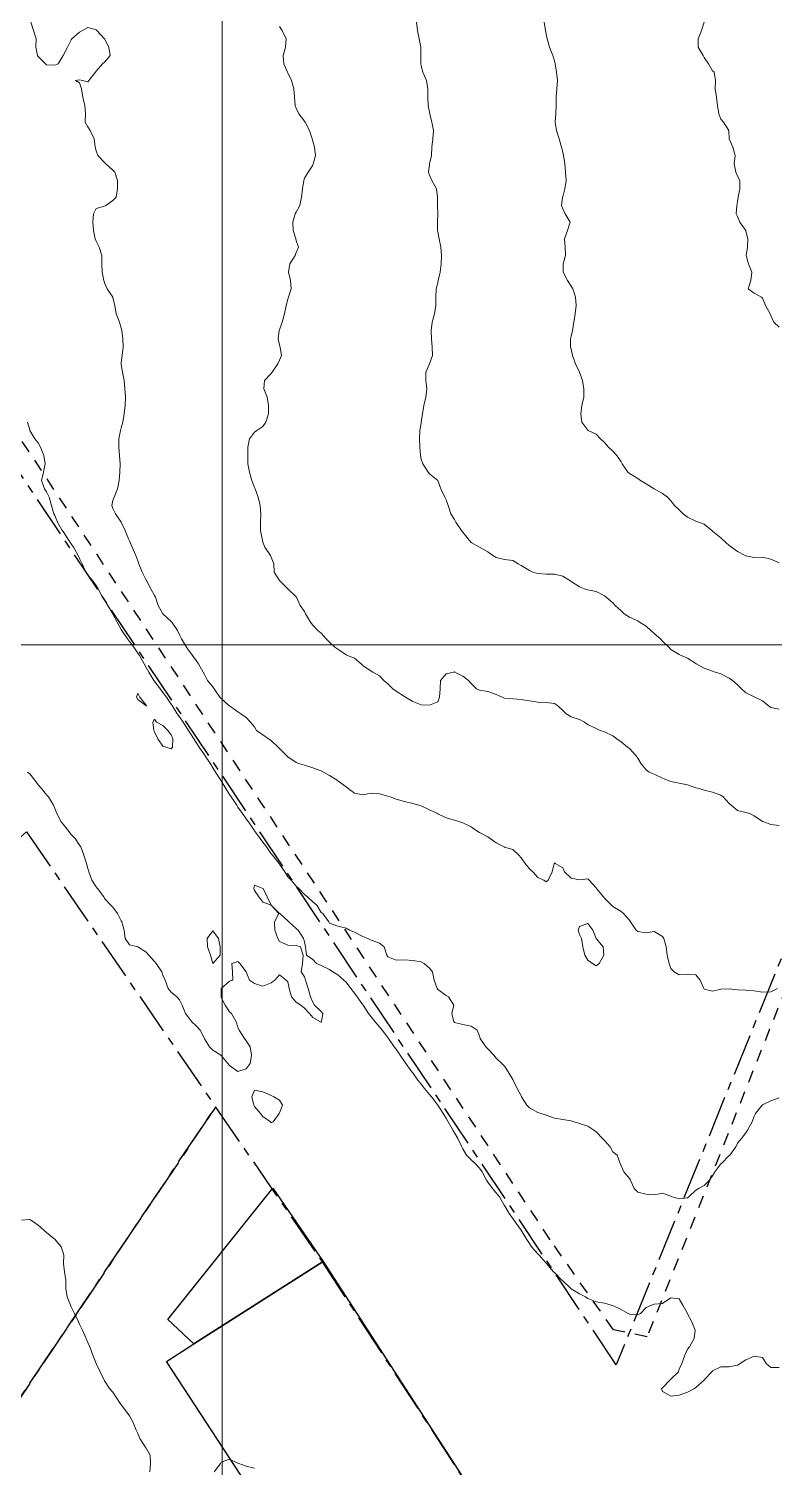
# Model space of a CAD drawing. Header units: centimetres. Extents: x 0 to 642158, y -847 to 649707.
# Drawn here: x 617655.2 to 617699.9, y 620638 to 620724.4 of the extents above; entities that cross this region are included whole.
import ezdxf

# ---------------------------------------------------------------- set-up
doc = ezdxf.new("R2010")
doc.units = ezdxf.units.CM
doc.header["$MEASUREMENT"] = 0
doc.linetypes.add('CENTERX2', pattern=[4, 2.5, -0.5, 0.5, -0.5])
doc.linetypes.add('JIS_02_0.7', pattern=[1.35, 0.75, -0.6])
for name, color, linetype, lineweight in [('MEV_grille', 254, 'Continuous', 9), ('WAL_parcellaire agricole', 7, 'JIS_02_0.7', 25), ('WAL_topographie 0.5', 253, 'Continuous', 20)]:
    doc.layers.add(name, color=color, linetype=linetype, lineweight=lineweight)
doc.layers.add('SPW_batiments', color=7, linetype='Continuous')
doc.layers.add('SPW_parcellaire cadastral', color=7, linetype='CENTERX2', lineweight=25, true_color=0xff0542)

# ---------------------------------------------------------------- blocks, each defined once
blk = doc.blocks.new('*U114')
at = {"layer": 'MEV_grille', "transparency": 33554687}
blk.add_lwpolyline([(-1338.461, 0), (1338.461, 0)], dxfattribs=at)
blk = doc.blocks.new('*U115')
at = {"layer": 'MEV_grille', "color": 0, "linetype": 'ByBlock', "lineweight": -2, "transparency": 16777216}
blk.add_blockref('*U114', (0, -1700), dxfattribs=at)
blk = doc.blocks.new('*U112')
at = {"layer": 'MEV_grille', "transparency": 33554687}
blk.add_lwpolyline([(0, 1825.476), (0, -1825.476)], dxfattribs=at)
blk = doc.blocks.new('*U113')
at = {"layer": 'MEV_grille', "color": 0, "linetype": 'ByBlock', "lineweight": -2, "transparency": 16777216}
blk.add_blockref('*U112', (2300, 0), dxfattribs=at)

msp = doc.modelspace()

# ---------------------------------------------------------------- linework, layer by layer
at = {"layer": 'SPW_batiments'}
for points in [[(617672.86, 620650.374), (617665.099, 620645.418), (617663.544, 620646.89), (617669.843, 620654.773), (617672.86, 620650.374)], [(617681.401, 620637.194), (617676.694, 620634.351), (617677.874, 620632.794), (617673.062, 620629.675), (617663.461, 620644.372), (617665.099, 620645.418), (617672.86, 620650.374), (617681.401, 620637.194)]]:
    msp.add_lwpolyline(points, dxfattribs=at)
at = {"layer": 'SPW_parcellaire cadastral'}
for points in [[(617770.644, 620841.831), (617690.467, 620644.166), (617609.563, 620765.114), (617770.644, 620841.831)], [(617666.408, 620659.639), (617632.949, 620609.869), (617606.885, 620624.196), (617614.776, 620641.119), (617655.062, 620676.161), (617666.408, 620659.639)], [(617632.949, 620609.869), (617666.408, 620659.639), (617672.815, 620650.342), (617686.413, 620629.458), (617686.379, 620627.575), (617681.948, 620616.575), (617671.07, 620588.914), (617632.949, 620609.869)]]:
    msp.add_lwpolyline(points, dxfattribs=at)
at = {"layer": 'WAL_parcellaire agricole'}
msp.add_lwpolyline([(617772.177, 620842.379), (617757.774, 620807.581), (617745.677, 620779.68), (617692.31, 620645.849), (617690.293, 620646.274), (617686.493, 620651.674), (617641.552, 620719.635), (617630.55, 620736.633), (617613.163, 620764.688), (617767.87, 620840.982), (617772.177, 620842.379)], dxfattribs=at)
at = {"layer": 'WAL_topographie 0.5'}
for points in [[(617655.327, 620724.75), (617655.48, 620724.25), (617655.639, 620723.75), (617655.625, 620723.25), (617655.719, 620722.75), (617655.75, 620722.697), (617656.197, 620722.25), (617656.25, 620722.197), (617656.75, 620722.179), (617656.964, 620722.25), (617657.25, 620722.75), (617657.25, 620722.75), (617657.515, 620723.25), (617657.75, 620723.694), (617657.781, 620723.75), (617658.25, 620724.167), (617658.417, 620724.25), (617658.75, 620724.438), (617659.25, 620724.288), (617659.275, 620724.25), (617659.75, 620723.75), (617659.75, 620723.75), (617660.01, 620723.25), (617660.073, 620722.75), (617659.75, 620722.35), (617659.625, 620722.25), (617659.25, 620721.809), (617659.197, 620721.75), (617658.8, 620721.25), (617658.75, 620721.173), (617658.417, 620721.25), (617658.25, 620721.292), (617658, 620721.25), (617658.25, 620721.125), (617658.357, 620720.75), (617658.442, 620720.25), (617658.57, 620719.75), (617658.607, 620719.25), (617658.583, 620718.75), (617658.75, 620718.469), (617658.871, 620718.25), (617659.117, 620717.75), (617659.181, 620717.25), (617659.25, 620717.028), (617659.331, 620716.75), (617659.75, 620716.331), (617659.828, 620716.25), (617660.25, 620715.875), (617660.368, 620715.75), (617660.529, 620715.25), (617660.518, 620714.75), (617660.446, 620714.25), (617660.25, 620714.054), (617659.813, 620713.75), (617659.75, 620713.71), (617659.25, 620713.568), (617659.075, 620713.25), (617659.038, 620712.75), (617659.071, 620712.25), (617659.185, 620711.75), (617659.25, 620711.617), (617659.417, 620711.25), (617659.583, 620710.75), (617659.583, 620710.25), (617659.595, 620709.75), (617659.694, 620709.25), (617659.75, 620709.107), (617659.901, 620708.75), (617660.235, 620708.25), (617660.25, 620708.217), (617660.371, 620707.75), (617660.448, 620707.25), (617660.635, 620706.75), (617660.75, 620706.383), (617660.78, 620706.25), (617660.838, 620705.75), (617660.865, 620705.25), (617660.797, 620704.75), (617660.75, 620704.333), (617660.744, 620704.25), (617660.75, 620704.217), (617660.83, 620703.75), (617660.915, 620703.25), (617660.968, 620702.75), (617661.01, 620702.25), (617660.985, 620701.75), (617660.922, 620701.25), (617660.842, 620700.75), (617660.75, 620700.406), (617660.696, 620700.25), (617660.594, 620699.75), (617660.593, 620699.25), (617660.638, 620698.75), (617660.682, 620698.25), (617660.667, 620697.75), (617660.614, 620697.25), (617660.522, 620696.75), (617660.313, 620696.25), (617660.25, 620696.042), (617660.172, 620695.75), (617660.25, 620695.575), (617660.398, 620695.25), (617660.75, 620694.75), (617660.75, 620694.75), (617660.977, 620694.25), (617661.19, 620693.75), (617661.25, 620693.632), (617661.41, 620693.25), (617661.622, 620692.75), (617661.75, 620692.417), (617661.811, 620692.25), (617662.003, 620691.75), (617662.25, 620691.263), (617662.257, 620691.25), (617662.521, 620690.75), (617662.75, 620690.34), (617662.795, 620690.25), (617662.967, 620689.75), (617663.234, 620689.25), (617663.25, 620689.234), (617663.75, 620688.787), (617663.788, 620688.75), (617664.115, 620688.25), (617664.25, 620687.974), (617664.359, 620687.75), (617664.664, 620687.25), (617664.75, 620687.116), (617665.028, 620686.75), (617665.25, 620686.442), (617665.384, 620686.25), (617665.669, 620685.75), (617665.75, 620685.607), (617665.924, 620685.25), (617666.25, 620684.861), (617666.329, 620684.75), (617666.673, 620684.25), (617666.75, 620684.159), (617667.215, 620683.75), (617667.25, 620683.727), (617667.75, 620683.352), (617667.917, 620683.25), (617668.25, 620683.012), (617668.506, 620682.75), (617668.75, 620682.458), (617668.873, 620682.25), (617669.25, 620681.986), (617669.592, 620681.75), (617669.75, 620681.634), (617670.176, 620681.25), (617670.25, 620681.164), (617670.664, 620680.75), (617670.75, 620680.657), (617671.25, 620680.326), (617671.469, 620680.25), (617671.75, 620680.162), (617672.25, 620680.005), (617672.75, 620679.816), (617672.883, 620679.75), (617673.25, 620679.542), (617673.706, 620679.25), (617673.75, 620679.222), (617674.25, 620678.858), (617674.378, 620678.75), (617674.75, 620678.488), (617675.25, 620678.382), (617675.75, 620678.47), (617676.25, 620678.444), (617676.75, 620678.304), (617676.886, 620678.25), (617677.25, 620678.121), (617677.75, 620677.972), (617678.25, 620677.865), (617678.618, 620677.75), (617678.75, 620677.711), (617679.25, 620677.485), (617679.735, 620677.25), (617679.75, 620677.239), (617680.25, 620677), (617680.75, 620676.855), (617681.083, 620676.75), (617681.25, 620676.694), (617681.75, 620676.453), (617682.038, 620676.25), (617682.25, 620676.116), (617682.75, 620675.85), (617682.897, 620675.75), (617683.25, 620675.495), (617683.729, 620675.25), (617683.75, 620675.241), (617684.25, 620675.093), (617684.622, 620674.75), (617684.75, 620674.607), (617684.996, 620674.25), (617685.25, 620673.94), (617685.461, 620673.75), (617685.75, 620673.417), (617686.111, 620673.25), (617686.25, 620673.161), (617686.375, 620673.25), (617686.622, 620673.75), (617686.74, 620674.25), (617686.75, 620674.3), (617686.792, 620674.25), (617687.25, 620673.988), (617687.366, 620673.75), (617687.75, 620673.383), (617688.25, 620673.271), (617688.75, 620673.33), (617688.837, 620673.25), (617689.25, 620672.798), (617689.274, 620672.75), (617689.698, 620672.25), (617689.75, 620672.187), (617690.187, 620671.75), (617690.25, 620671.682), (617690.75, 620671.372), (617690.893, 620671.25), (617691.25, 620670.865), (617691.325, 620670.75), (617691.657, 620670.25), (617691.75, 620670.177), (617692.25, 620670.102), (617692.75, 620670.167), (617693.25, 620669.87), (617693.315, 620669.75), (617693.47, 620669.25), (617693.521, 620668.75), (617693.635, 620668.25), (617693.75, 620667.964), (617693.946, 620667.75), (617694.25, 620667.566), (617694.75, 620667.605), (617695.25, 620667.566), (617695.511, 620667.25), (617695.714, 620666.75), (617695.75, 620666.714), (617696.25, 620666.596), (617696.75, 620666.715), (617697.25, 620666.733), (617697.75, 620666.665), (617698.25, 620666.647), (617698.75, 620666.621), (617699.25, 620666.542), (617699.75, 620666.55), (617700.137, 620666.75)], [(617678.478, 620724.75), (617678.53, 620724.25), (617678.635, 620723.75), (617678.732, 620723.25), (617678.734, 620722.75), (617678.726, 620722.25), (617678.75, 620722.135), (617678.854, 620721.75), (617679.066, 620721.25), (617679.156, 620720.75), (617679.146, 620720.25), (617679.168, 620719.75), (617679.25, 620719.35), (617679.276, 620719.25), (617679.402, 620718.75), (617679.494, 620718.25), (617679.444, 620717.75), (617679.389, 620717.25), (617679.382, 620716.75), (617679.26, 620716.25), (617679.25, 620716.194), (617679.187, 620715.75), (617679.25, 620715.568), (617679.396, 620715.25), (617679.673, 620714.75), (617679.733, 620714.25), (617679.727, 620713.75), (617679.75, 620713.25), (617679.75, 620713.25), (617679.75, 620713.25), (617679.732, 620712.75), (617679.731, 620712.25), (617679.75, 620712.167), (617679.839, 620711.75), (617679.933, 620711.25), (617679.978, 620710.75), (617679.962, 620710.25), (617679.895, 620709.75), (617679.776, 620709.25), (617679.75, 620709.107), (617679.646, 620708.75), (617679.625, 620708.25), (617679.632, 620707.75), (617679.552, 620707.25), (617679.417, 620706.75), (617679.357, 620706.25), (617679.377, 620705.75), (617679.42, 620705.25), (617679.431, 620704.75), (617679.25, 620704.25), (617679.25, 620704.25), (617679.042, 620703.75), (617679.027, 620703.25), (617679.095, 620702.75), (617679.031, 620702.25), (617678.908, 620701.75), (617678.826, 620701.25), (617678.76, 620700.75), (617678.75, 620700.694), (617678.67, 620700.25), (617678.656, 620699.75), (617678.68, 620699.25), (617678.707, 620698.75), (617678.75, 620698.523), (617678.854, 620698.25), (617679.173, 620697.75), (617679.25, 620697.65), (617679.75, 620697.25), (617679.75, 620697.25), (617679.934, 620696.75), (617680.179, 620696.25), (617680.25, 620696.084), (617680.369, 620695.75), (617680.533, 620695.25), (617680.75, 620694.908), (617680.827, 620694.75), (617681.179, 620694.25), (617681.25, 620694.15), (617681.573, 620693.75), (617681.75, 620693.521), (617682.25, 620693.25), (617682.25, 620693.25), (617682.75, 620692.967), (617683.045, 620692.75), (617683.25, 620692.621), (617683.75, 620692.512), (617684.25, 620692.438), (617684.576, 620692.25), (617684.75, 620692.15), (617685.25, 620691.839), (617685.46, 620691.75), (617685.75, 620691.667), (617686.25, 620691.625), (617686.75, 620691.62), (617687.25, 620691.508), (617687.669, 620691.25), (617687.75, 620691.193), (617688.25, 620690.864), (617688.562, 620690.75), (617688.75, 620690.679), (617689.25, 620690.577), (617689.75, 620690.324), (617689.85, 620690.25), (617690.25, 620689.9), (617690.404, 620689.75), (617690.75, 620689.429), (617690.938, 620689.25), (617691.25, 620689.048), (617691.75, 620688.821), (617691.859, 620688.75), (617692.25, 620688.496), (617692.537, 620688.25), (617692.75, 620688.072), (617693.123, 620687.75), (617693.25, 620687.607), (617693.614, 620687.25), (617693.75, 620687.103), (617694.25, 620686.8), (617694.354, 620686.75), (617694.75, 620686.583), (617695.25, 620686.259), (617695.267, 620686.25), (617695.75, 620685.986), (617696.25, 620685.799), (617696.4, 620685.75), (617696.75, 620685.641), (617697.25, 620685.39), (617697.439, 620685.25), (617697.75, 620684.976), (617697.982, 620684.75), (617698.25, 620684.511), (617698.75, 620684.261), (617698.778, 620684.25), (617699.25, 620684.026), (617699.578, 620683.75), (617699.75, 620683.628), (617700.25, 620683.519)], [(617686.141, 620724.75), (617686.211, 620724.25), (617686.25, 620724.058), (617686.316, 620723.75), (617686.466, 620723.25), (617686.665, 620722.75), (617686.75, 620722.429), (617686.792, 620722.25), (617686.88, 620721.75), (617686.932, 620721.25), (617686.903, 620720.75), (617686.85, 620720.25), (617686.848, 620719.75), (617686.838, 620719.25), (617686.801, 620718.75), (617686.878, 620718.25), (617687.045, 620717.75), (617687.175, 620717.25), (617687.25, 620716.958), (617687.296, 620716.75), (617687.371, 620716.25), (617687.417, 620715.75), (617687.456, 620715.25), (617687.386, 620714.75), (617687.25, 620714.279), (617687.241, 620714.25), (617687.186, 620713.75), (617687.25, 620713.562), (617687.401, 620713.25), (617687.703, 620712.75), (617687.536, 620712.25), (617687.365, 620711.75), (617687.396, 620711.25), (617687.42, 620710.75), (617687.284, 620710.25), (617687.272, 620709.75), (617687.534, 620709.25), (617687.75, 620708.906), (617687.85, 620708.75), (617688.015, 620708.25), (617688.054, 620707.75), (617688, 620707.25), (617687.923, 620706.75), (617687.833, 620706.25), (617687.75, 620705.904), (617687.714, 620705.75), (617687.722, 620705.25), (617687.75, 620705.15), (617687.847, 620704.75), (617688.008, 620704.25), (617688.25, 620703.75), (617688.25, 620703.75), (617688.434, 620703.25), (617688.51, 620702.75), (617688.517, 620702.25), (617688.406, 620701.75), (617688.328, 620701.25), (617688.396, 620700.75), (617688.75, 620700.267), (617688.779, 620700.25), (617689.25, 620700.028), (617689.528, 620699.75), (617689.75, 620699.521), (617690.007, 620699.25), (617690.25, 620699.013), (617690.5, 620698.75), (617690.75, 620698.365), (617690.825, 620698.25), (617691.162, 620697.75), (617691.25, 620697.664), (617691.75, 620697.36), (617691.923, 620697.25), (617692.25, 620697.048), (617692.75, 620696.75), (617692.75, 620696.75), (617693.25, 620696.457), (617693.543, 620696.25), (617693.75, 620696.028), (617693.964, 620695.75), (617694.25, 620695.48), (617694.486, 620695.25), (617694.75, 620695.056), (617695.25, 620694.813), (617695.406, 620694.75), (617695.75, 620694.619), (617696.193, 620694.25), (617696.25, 620694.199), (617696.75, 620693.796), (617696.801, 620693.75), (617697.25, 620693.343), (617697.383, 620693.25), (617697.75, 620692.994), (617698.206, 620692.75), (617698.25, 620692.727), (617698.75, 620692.627), (617699.25, 620692.642), (617699.75, 620692.534), (617700.25, 620692.307)], [(617695.738, 620724.75), (617695.579, 620724.25), (617695.391, 620723.75), (617695.386, 620723.25), (617695.674, 620722.75), (617695.75, 620722.646), (617696, 620722.25), (617696.25, 620721.837), (617696.345, 620721.75), (617696.417, 620721.25), (617696.396, 620720.75), (617696.481, 620720.25), (617696.535, 620719.75), (617696.613, 620719.25), (617696.75, 620718.932), (617696.898, 620718.75), (617697.232, 620718.25), (617697.25, 620717.751), (617697.25, 620717.75), (617697.454, 620717.25), (617697.6, 620716.75), (617697.54, 620716.25), (617697.637, 620715.75), (617697.75, 620715.517), (617697.888, 620715.25), (617697.882, 620714.75), (617697.774, 620714.25), (617697.75, 620714), (617697.713, 620713.75), (617697.67, 620713.25), (617697.75, 620713.096), (617697.891, 620712.75), (617698.234, 620712.25), (617698.25, 620712.208), (617698.372, 620711.75), (617698.345, 620711.25), (617698.27, 620710.75), (617698.4, 620710.25), (617698.604, 620709.75), (617698.55, 620709.25), (617698.387, 620708.75), (617698.75, 620708.484), (617699.188, 620708.25), (617699.25, 620708.194), (617699.424, 620707.75), (617699.713, 620707.25), (617699.75, 620707.159), (617699.93, 620706.75), (617700.25, 620706.442)], [(617670.25, 620724.5), (617670.417, 620724.25), (617670.657, 620723.75), (617670.6, 620723.25), (617670.471, 620722.75), (617670.5, 620722.25), (617670.737, 620721.75), (617670.75, 620721.725), (617670.966, 620721.25), (617671.114, 620720.75), (617671.152, 620720.25), (617671.19, 620719.75), (617671.25, 620719.6), (617671.406, 620719.25), (617671.75, 620718.82), (617671.785, 620718.75), (617672.048, 620718.25), (617672.213, 620717.75), (617672.25, 620717.607), (617672.352, 620717.25), (617672.405, 620716.75), (617672.271, 620716.25), (617672.25, 620716.173), (617671.975, 620715.75), (617671.75, 620715.404), (617671.717, 620715.25), (617671.619, 620714.75), (617671.564, 620714.25), (617671.464, 620713.75), (617671.25, 620713.355), (617671.187, 620713.25), (617671.047, 620712.75), (617671.067, 620712.25), (617671.222, 620711.75), (617671.25, 620711.65), (617671.383, 620711.25), (617671.25, 620710.942), (617671.179, 620710.75), (617670.871, 620710.25), (617670.797, 620709.75), (617670.906, 620709.25), (617670.941, 620708.75), (617670.794, 620708.25), (617670.75, 620708.135), (617670.641, 620707.75), (617670.55, 620707.25), (617670.412, 620706.75), (617670.25, 620706.288), (617670.236, 620706.25), (617670.162, 620705.75), (617670.25, 620705.361), (617670.281, 620705.25), (617670.369, 620704.75), (617670.25, 620704.472), (617670.157, 620704.25), (617669.815, 620703.75), (617669.75, 620703.667), (617669.35, 620703.25), (617669.313, 620702.75), (617669.505, 620702.25), (617669.589, 620701.75), (617669.577, 620701.25), (617669.42, 620700.75), (617669.25, 620700.482), (617668.889, 620700.25), (617668.75, 620700.154), (617668.45, 620699.75), (617668.342, 620699.25), (617668.352, 620698.75), (617668.353, 620698.25), (617668.441, 620697.75), (617668.587, 620697.25), (617668.75, 620696.825), (617668.777, 620696.75), (617668.972, 620696.25), (617669.094, 620695.75), (617669.122, 620695.25), (617669.098, 620694.75), (617669.104, 620694.25), (617669.205, 620693.75), (617669.25, 620693.542), (617669.375, 620693.25), (617669.706, 620692.75), (617669.75, 620692.639), (617669.917, 620692.25), (617669.937, 620691.75), (617670.25, 620691.25), (617670.25, 620691.25), (617670.75, 620690.75), (617670.75, 620690.75), (617671.25, 620690.269), (617671.265, 620690.25), (617671.491, 620689.75), (617671.75, 620689.382), (617671.816, 620689.25), (617672.1, 620688.75), (617672.25, 620688.556), (617672.556, 620688.25), (617672.75, 620688.083), (617673.043, 620687.75), (617673.25, 620687.548), (617673.579, 620687.25), (617673.75, 620687.125), (617674.25, 620686.781), (617674.333, 620686.75), (617674.75, 620686.576), (617675.15, 620686.25), (617675.25, 620686.144), (617675.75, 620685.81), (617675.859, 620685.75), (617676.25, 620685.514), (617676.514, 620685.25), (617676.75, 620685.034), (617677.056, 620684.75), (617677.25, 620684.593), (617677.75, 620684.276), (617677.804, 620684.25), (617678.25, 620683.972), (617678.75, 620683.78), (617679.25, 620683.759), (617679.75, 620683.955), (617679.85, 620684.25), (617679.891, 620684.75), (617679.917, 620685.25), (617680.25, 620685.64), (617680.7, 620685.75), (617680.75, 620685.759), (617680.769, 620685.75), (617681.25, 620685.495), (617681.588, 620685.25), (617681.75, 620685.062), (617682.083, 620684.75), (617682.25, 620684.661), (617682.75, 620684.581), (617683.25, 620684.41), (617683.614, 620684.25), (617683.75, 620684.19), (617684.25, 620684.145), (617684.75, 620684.105), (617685.25, 620684.021), (617685.75, 620683.939), (617686.25, 620683.914), (617686.75, 620683.862), (617686.927, 620683.75), (617687.25, 620683.447), (617687.46, 620683.25), (617687.75, 620683.07), (617688.25, 620682.903), (617688.55, 620682.75), (617688.75, 620682.607), (617689.25, 620682.36), (617689.5, 620682.25), (617689.75, 620682.167), (617690.25, 620681.925), (617690.5, 620681.75), (617690.75, 620681.57), (617691.148, 620681.25), (617691.25, 620681.154), (617691.639, 620680.75), (617691.75, 620680.579), (617691.959, 620680.25), (617692.25, 620679.878), (617692.446, 620679.75), (617692.75, 620679.613), (617693.25, 620679.382), (617693.538, 620679.25), (617693.75, 620679.171), (617694.25, 620679.076), (617694.75, 620678.971), (617695.25, 620678.806), (617695.438, 620678.75), (617695.75, 620678.661), (617696.25, 620678.545), (617696.75, 620678.364), (617696.875, 620678.25), (617697.25, 620677.868), (617697.37, 620677.75), (617697.75, 620677.448), (617698.25, 620677.319), (617698.488, 620677.25), (617698.75, 620677.116), (617699.25, 620676.773), (617699.317, 620676.75), (617699.75, 620676.591), (617700.25, 620676.543)], [(617655.119, 620700.75), (617655.25, 620700.293), (617655.268, 620700.25), (617655.565, 620699.75), (617655.75, 620699.516), (617655.902, 620699.25), (617656.103, 620698.75), (617656.171, 620698.25), (617656.083, 620697.75), (617655.964, 620697.25), (617656.145, 620696.75), (617656.25, 620696.568), (617656.413, 620696.25), (617656.556, 620695.75), (617656.697, 620695.25), (617656.75, 620695.142), (617656.928, 620694.75), (617657.205, 620694.25), (617657.25, 620694.182), (617657.538, 620693.75), (617657.75, 620693.442), (617657.884, 620693.25), (617658.17, 620692.75), (617658.25, 620692.566), (617658.392, 620692.25), (617658.617, 620691.75), (617658.75, 620691.569), (617659.011, 620691.25), (617659.25, 620690.936), (617659.36, 620690.75), (617659.629, 620690.25), (617659.75, 620690.056), (617659.951, 620689.75), (617660.238, 620689.25), (617660.25, 620689.229), (617660.505, 620688.75), (617660.75, 620688.294), (617660.778, 620688.25), (617661.117, 620687.75), (617661.25, 620687.576), (617661.502, 620687.25), (617661.75, 620686.885), (617661.838, 620686.75), (617662.117, 620686.25), (617662.25, 620686.021), (617662.404, 620685.75), (617662.712, 620685.25), (617662.75, 620685.199), (617663.084, 620684.75), (617663.25, 620684.528), (617663.459, 620684.25), (617663.75, 620683.818), (617663.796, 620683.75), (617664.107, 620683.25), (617664.25, 620683.054), (617664.456, 620682.75), (617664.75, 620682.303), (617664.789, 620682.25), (617665.101, 620681.75), (617665.25, 620681.513), (617665.425, 620681.25), (617665.75, 620680.773), (617665.767, 620680.75), (617666.096, 620680.25), (617666.25, 620680.01), (617666.41, 620679.75), (617666.73, 620679.25), (617666.75, 620679.221), (617667.034, 620678.75), (617667.25, 620678.395), (617667.351, 620678.25), (617667.681, 620677.75), (617667.75, 620677.646), (617668.035, 620677.25), (617668.25, 620676.938), (617668.391, 620676.75), (617668.733, 620676.25), (617668.75, 620676.227), (617669.09, 620675.75), (617669.25, 620675.536), (617669.459, 620675.25), (617669.75, 620674.841), (617669.834, 620674.75), (617670.226, 620674.25), (617670.25, 620674.217), (617670.562, 620673.75), (617670.75, 620673.465), (617670.956, 620673.25), (617671.25, 620672.889), (617671.399, 620672.75), (617671.75, 620672.393), (617671.938, 620672.25), (617672.25, 620671.956), (617672.488, 620671.75), (617672.75, 620671.318), (617672.848, 620671.25), (617673.202, 620670.75), (617673.25, 620670.672), (617673.75, 620670.489), (617674.25, 620670.372), (617674.446, 620670.25), (617674.75, 620670.135), (617675.25, 620669.868), (617675.546, 620669.75), (617675.75, 620669.65), (617676.25, 620669.48), (617676.524, 620669.25), (617676.684, 620668.75), (617676.75, 620668.664), (617677.25, 620668.454), (617677.75, 620668.483), (617678.25, 620668.44), (617678.75, 620668.346), (617678.942, 620668.25), (617679.25, 620667.983), (617679.434, 620667.75), (617679.534, 620667.25), (617679.703, 620666.75), (617679.75, 620666.7), (617680.25, 620666.337), (617680.393, 620666.25), (617680.712, 620665.75), (617680.59, 620665.25), (617680.713, 620664.75), (617680.75, 620664.721), (617681.25, 620664.602), (617681.75, 620664.5), (617682.105, 620664.25), (617682.25, 620663.906), (617682.298, 620663.75), (617682.642, 620663.25), (617682.75, 620663.128), (617683.112, 620662.75), (617683.25, 620662.569), (617683.588, 620662.25), (617683.75, 620662.088), (617683.985, 620661.75), (617684.25, 620661.302), (617684.273, 620661.25), (617684.52, 620660.75), (617684.75, 620660.311), (617684.782, 620660.25), (617685.101, 620659.75), (617685.25, 620659.601), (617685.75, 620659.318), (617685.96, 620659.25), (617686.25, 620659.144), (617686.75, 620658.966), (617687.25, 620658.891), (617687.75, 620658.811), (617687.944, 620658.75), (617688.25, 620658.644), (617688.75, 620658.483), (617689.118, 620658.25), (617689.25, 620658.154), (617689.646, 620657.75), (617689.75, 620657.635), (617690.099, 620657.25), (617690.25, 620656.954), (617690.525, 620656.75), (617690.692, 620656.25), (617690.75, 620656.113), (617690.917, 620655.75), (617691.25, 620655.35), (617691.313, 620655.25), (617691.533, 620654.75), (617691.75, 620654.533), (617692.25, 620654.404), (617692.75, 620654.365), (617693.25, 620654.464), (617693.75, 620654.29), (617693.817, 620654.25), (617694.25, 620654.134), (617694.75, 620654.19), (617694.812, 620654.25), (617695.25, 620654.644), (617695.394, 620654.75), (617695.75, 620654.928), (617696.063, 620655.25), (617696.25, 620655.506), (617696.375, 620655.75), (617696.75, 620656.221), (617696.782, 620656.25), (617697.25, 620656.727), (617697.277, 620656.75), (617697.641, 620657.25), (617697.75, 620657.466), (617697.989, 620657.75), (617698.25, 620658.096), (617698.348, 620658.25), (617698.632, 620658.75), (617698.75, 620659.088), (617698.832, 620659.25), (617699.223, 620659.75), (617699.25, 620659.776), (617699.75, 620660.021), (617700.25, 620660.184)], [(617662.255, 620683.75), (617662.25, 620683.7), (617662.232, 620683.75), (617661.75, 620684.096), (617661.665, 620684.25), (617661.75, 620684.481), (617661.868, 620684.25), (617662.25, 620683.763), (617662.255, 620683.75)], [(617663.817, 620681.25), (617663.75, 620681.139), (617663.45, 620681.25), (617663.25, 620681.308), (617662.951, 620681.75), (617662.75, 620682.152), (617662.707, 620682.25), (617662.65, 620682.75), (617662.75, 620682.921), (617662.868, 620682.75), (617663.25, 620682.545), (617663.551, 620682.25), (617663.75, 620681.986), (617663.842, 620681.75), (617663.817, 620681.25)], [(617655.109, 620679.75), (617655.25, 620679.637), (617655.55, 620679.25), (617655.75, 620678.989), (617655.957, 620678.75), (617656.25, 620678.388), (617656.385, 620678.25), (617656.688, 620677.75), (617656.75, 620677.569), (617656.885, 620677.25), (617657.143, 620676.75), (617657.25, 620676.616), (617657.549, 620676.25), (617657.75, 620675.989), (617657.972, 620675.75), (617658.25, 620675.35), (617658.321, 620675.25), (617658.505, 620674.75), (617658.664, 620674.25), (617658.75, 620673.95), (617658.799, 620673.75), (617658.989, 620673.25), (617659.25, 620672.867), (617659.323, 620672.75), (617659.693, 620672.25), (617659.75, 620672.157), (617660.129, 620671.75), (617660.25, 620671.633), (617660.53, 620671.25), (617660.75, 620670.821), (617660.774, 620670.75), (617660.913, 620670.25), (617660.99, 620669.75), (617661.25, 620669.368), (617661.75, 620669.25), (617661.75, 620669.25), (617662.25, 620668.942), (617662.409, 620668.75), (617662.75, 620668.369), (617662.838, 620668.25), (617663.19, 620667.75), (617663.25, 620667.562), (617663.378, 620667.25), (617663.57, 620666.75), (617663.75, 620666.536), (617664.083, 620666.25), (617664.25, 620666.083), (617664.404, 620665.75), (617664.609, 620665.25), (617664.75, 620665.073), (617664.988, 620664.75), (617665.25, 620664.516), (617665.49, 620664.25), (617665.744, 620663.75), (617665.75, 620663.74), (617666.044, 620663.25), (617666.25, 620663.053), (617666.732, 620662.75), (617666.75, 620662.733), (617667.137, 620662.25), (617667.25, 620662.129), (617667.75, 620661.771), (617668.25, 620661.932), (617668.489, 620662.25), (617668.565, 620662.75), (617668.481, 620663.25), (617668.25, 620663.61), (617668.137, 620663.75), (617667.827, 620664.25), (617667.75, 620664.432), (617667.637, 620664.75), (617667.368, 620665.25), (617667.25, 620665.35), (617666.992, 620665.75), (617666.75, 620666.219), (617666.741, 620666.25), (617666.75, 620666.75), (617666.75, 620666.75), (617667.25, 620667.187), (617667.45, 620667.25), (617667.417, 620667.75), (617667.393, 620668.25), (617667.75, 620668.369), (617667.875, 620668.25), (617668.25, 620667.75), (617668.25, 620667.75), (617668.45, 620667.25), (617668.75, 620667.05), (617669.25, 620666.893), (617669.75, 620667.1), (617669.964, 620667.25), (617670.25, 620667.583), (617670.65, 620667.25), (617670.75, 620667.15), (617670.827, 620666.75), (617670.977, 620666.25), (617671.25, 620665.934), (617671.519, 620665.75), (617671.75, 620665.574), (617672.04, 620665.25), (617672.25, 620665.015), (617672.7, 620664.75), (617672.75, 620664.731), (617672.776, 620664.75), (617672.852, 620665.25), (617672.75, 620665.384), (617672.345, 620665.75), (617672.25, 620665.944), (617672.109, 620666.25), (617671.963, 620666.75), (617671.804, 620667.25), (617671.75, 620667.456), (617671.558, 620667.75), (617671.62, 620668.25), (617671.663, 620668.75), (617671.5, 620669.25), (617671.25, 620669.336), (617670.75, 620669.36), (617670.25, 620669.577), (617670.14, 620669.75), (617669.971, 620670.25), (617669.952, 620670.75), (617670.2, 620671.25), (617669.75, 620671.75), (617669.75, 620671.75), (617669.25, 620671.932), (617669.009, 620672.25), (617668.75, 620672.645), (617668.701, 620672.75), (617668.75, 620672.95), (617669.25, 620672.762), (617669.258, 620672.75), (617669.5, 620672.25), (617669.75, 620671.75), (617669.75, 620671.75), (617670.25, 620671.264), (617670.259, 620671.25), (617670.75, 620670.818), (617670.813, 620670.75), (617671.25, 620670.363), (617671.363, 620670.25), (617671.694, 620669.75), (617671.75, 620669.562), (617671.8, 620669.25), (617671.861, 620668.75), (617672.25, 620668.491), (617672.467, 620668.25), (617672.75, 620668.132), (617673.25, 620667.905), (617673.445, 620667.75), (617673.75, 620667.58), (617674.116, 620667.25), (617674.25, 620667.127), (617674.537, 620666.75), (617674.75, 620666.479), (617674.908, 620666.25), (617675.25, 620665.774), (617675.266, 620665.75), (617675.597, 620665.25), (617675.75, 620665.063), (617675.994, 620664.75), (617676.25, 620664.461), (617676.403, 620664.25), (617676.75, 620663.807), (617676.79, 620663.75), (617677.141, 620663.25), (617677.25, 620663.105), (617677.486, 620662.75), (617677.75, 620662.374), (617677.832, 620662.25), (617678.2, 620661.75), (617678.25, 620661.688), (617678.556, 620661.25), (617678.75, 620661.011), (617678.962, 620660.75), (617679.25, 620660.401), (617679.37, 620660.25), (617679.75, 620659.752), (617679.752, 620659.75), (617680.08, 620659.25), (617680.25, 620658.964), (617680.37, 620658.75), (617680.658, 620658.25), (617680.75, 620658.098), (617680.957, 620657.75), (617681.187, 620657.25), (617681.25, 620657.139), (617681.473, 620656.75), (617681.75, 620656.471), (617681.989, 620656.25), (617682.25, 620655.966), (617682.41, 620655.75), (617682.665, 620655.25), (617682.75, 620655.134), (617683.031, 620654.75), (617683.25, 620654.496), (617683.451, 620654.25), (617683.735, 620653.75), (617683.75, 620653.727), (617684.044, 620653.25), (617684.25, 620652.945), (617684.395, 620652.75), (617684.746, 620652.25), (617684.75, 620652.244), (617685.064, 620651.75), (617685.25, 620651.448), (617685.384, 620651.25), (617685.75, 620650.828), (617685.831, 620650.75), (617686.25, 620650.278), (617686.272, 620650.25), (617686.699, 620649.75), (617686.75, 620649.7), (617687.204, 620649.25), (617687.25, 620649.204), (617687.73, 620648.75), (617687.75, 620648.733), (617688.25, 620648.426), (617688.625, 620648.25), (617688.75, 620648.147), (617689.25, 620647.945), (617689.75, 620647.875), (617690.165, 620647.75), (617690.25, 620647.73), (617690.75, 620647.481), (617691.177, 620647.25), (617691.25, 620647.212), (617691.75, 620647.171), (617691.91, 620647.25), (617692.25, 620647.617), (617692.583, 620647.75), (617692.75, 620647.803), (617693.25, 620647.853), (617693.75, 620648.179), (617694.25, 620648.118), (617694.465, 620647.75), (617694.742, 620647.25), (617694.75, 620647.237), (617695.003, 620646.75), (617695.198, 620646.25), (617695.148, 620645.75), (617694.871, 620645.25), (617694.75, 620645.097), (617694.575, 620644.75), (617694.404, 620644.25), (617694.25, 620643.9), (617694.193, 620643.75), (617693.75, 620643.303), (617693.688, 620643.25), (617693.25, 620642.786), (617693.177, 620642.75), (617693.25, 620642.573), (617693.75, 620642.282), (617694.25, 620642.343), (617694.75, 620642.517), (617695.167, 620642.75), (617695.25, 620642.803), (617695.736, 620643.25), (617695.75, 620643.264), (617696.2, 620643.75), (617696.25, 620643.8), (617696.75, 620644.044), (617697.25, 620644.054), (617697.75, 620644.143), (617697.908, 620644.25), (617698.25, 620644.467), (617698.75, 620644.692), (617699.25, 620644.613), (617699.472, 620644.25), (617699.75, 620644), (617700.25, 620644)], [(617689.25, 620668.107), (617689.444, 620668.25), (617689.728, 620668.75), (617689.684, 620669.25), (617689.25, 620669.75), (617689.25, 620669.75), (617689.059, 620670.25), (617688.75, 620670.654), (617688.25, 620670.485), (617688.168, 620670.25), (617688.25, 620670), (617688.368, 620669.75), (617688.466, 620669.25), (617688.573, 620668.75), (617688.75, 620668.462), (617689.043, 620668.25), (617689.25, 620668.107)], [(617666.25, 620668.25), (617666.25, 620668.25), (617666.25, 620668.25), (617666.102, 620668.75), (617665.917, 620669.25), (617665.9, 620669.75), (617666.25, 620670.217), (617666.583, 620669.75), (617666.694, 620669.25), (617666.694, 620668.75), (617666.25, 620668.25)], [(617669.75, 620658.699), (617669.861, 620658.75), (617670.23, 620659.25), (617670.25, 620659.283), (617670.425, 620659.75), (617670.25, 620660.054), (617669.904, 620660.25), (617669.75, 620660.333), (617669.25, 620660.55), (617668.75, 620660.661), (617668.578, 620660.25), (617668.713, 620659.75), (617668.75, 620659.67), (617669.101, 620659.25), (617669.25, 620659.075), (617669.701, 620658.75), (617669.75, 620658.699)], [(617654.75, 620652.84), (617655.25, 620652.891), (617655.481, 620652.75), (617655.75, 620652.559), (617656.09, 620652.25), (617656.25, 620652.117), (617656.708, 620651.75), (617656.75, 620651.7), (617657.141, 620651.25), (617657.25, 620650.893), (617657.29, 620650.75), (617657.277, 620650.25), (617657.346, 620649.75), (617657.417, 620649.25), (617657.417, 620648.75), (617657.495, 620648.25), (617657.707, 620647.75), (617657.75, 620647.655), (617657.935, 620647.25), (617658.182, 620646.75), (617658.25, 620646.607), (617658.413, 620646.25), (617658.636, 620645.75), (617658.75, 620645.5), (617658.864, 620645.25), (617659.041, 620644.75), (617659.25, 620644.25), (617659.25, 620644.25), (617659.482, 620643.75), (617659.725, 620643.25), (617659.75, 620643.202), (617660.047, 620642.75), (617660.25, 620642.526), (617660.42, 620642.25), (617660.75, 620641.766), (617660.759, 620641.75), (617661.139, 620641.25), (617661.25, 620641.102), (617661.433, 620640.75), (617661.642, 620640.25), (617661.75, 620640.046), (617661.868, 620639.75), (617662.18, 620639.25), (617662.25, 620639.16), (617662.492, 620638.75), (617662.497, 620638.25), (617662.453, 620637.75)], [(617666.32, 620637.75), (617666.713, 620638.25), (617666.75, 620638.328), (617667.25, 620638.5), (617667.75, 620638.267), (617667.796, 620638.25), (617668.25, 620638.078), (617668.75, 620637.954)]]:
    msp.add_lwpolyline(points, dxfattribs=at)

# ---------------------------------------------------------------- block references
at = {"layer": 'MEV_grille', "transparency": 33554687}
for name, p in [('*U113', (615366.814, 620593.644)), ('*U115', (616669.481, 622387.381))]:
    msp.add_blockref(name, p, dxfattribs=at)

doc.saveas('drawing.dxf')
